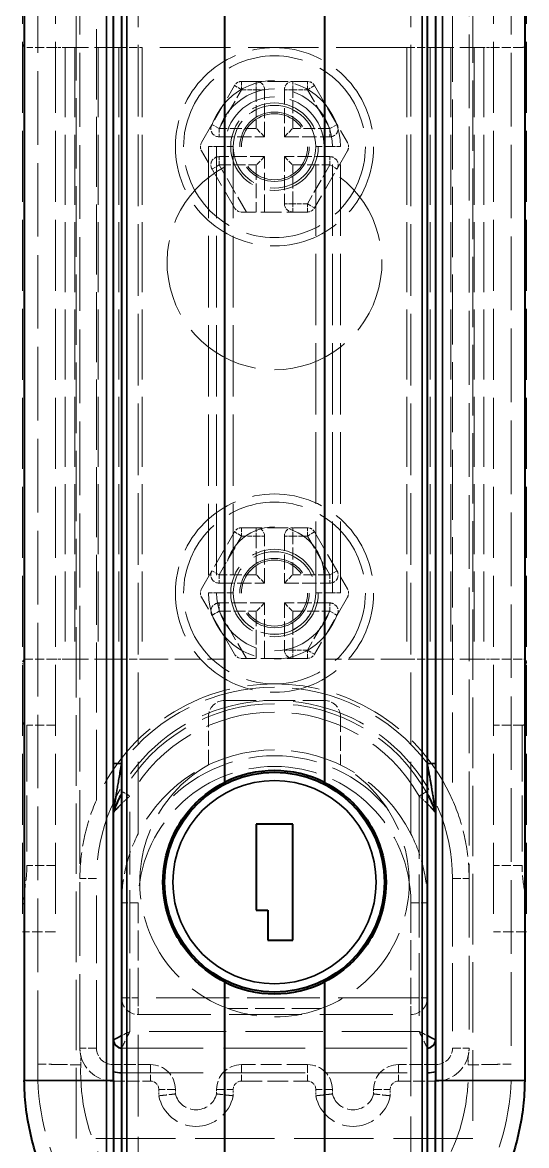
# Model space of a CAD drawing. Header units: millimetres. Extents: x 0 to 2523, y 0 to 1782.
# Drawn here: x 224 to 269.8, y 1453 to 1554.9 of the extents above; entities that cross this region are included whole.
import ezdxf

# ---------------------------------------------------------------- set-up
doc = ezdxf.new("R2010")
doc.units = ezdxf.units.MM
doc.header["$LTSCALE"] = 3
doc.linetypes.add('DASHED', pattern=[0.2067, 0.1654, -0.0413])
for name, color, linetype, lineweight in [('가려진 것(ISO)', 2, 'DASHED', 18), ('가려진 좁은 것(ISO)', 2, 'DASHED', 18), ('가시적인 것(ISO)', 3, 'Continuous', 40), ('가시적인 좁은 것(ISO)', 3, 'Continuous', 35)]:
    doc.layers.add(name, color=color, linetype=linetype, lineweight=lineweight)

msp = doc.modelspace()

# ---------------------------------------------------------------- linework, layer by layer
at = {"layer": '가려진 것(ISO)', "ltscale": 12.901145}
for p, q in [((228.904, 1453.6142), (228.904, 1597.6142)), ((264.904, 1597.6142), (264.904, 1453.6142)), ((258.904, 1552.6142), (234.904, 1552.6142))]:
    msp.add_line(p, q, dxfattribs=at)
at = {"layer": '가려진 것(ISO)', "ltscale": 13.453591}
for p, q in [((225.424, 1460.3562), (225.424, 1593.8373)), ((268.384, 1593.8373), (268.384, 1460.3562))]:
    msp.add_line(p, q, dxfattribs=at)
at = {"layer": '가려진 것(ISO)', "ltscale": 13.48312}
for p, q in [((229.244, 1461.8118), (229.244, 1578.8642)), ((264.5639, 1578.8642), (264.5639, 1461.8118))]:
    msp.add_line(p, q, dxfattribs=at)
at = {"layer": '가려진 것(ISO)', "ltscale": 13.025194}
for p, q in [((224.029, 1577.3642), (224.029, 1472.3642)), ((227.029, 1577.3642), (227.029, 1472.3642)), ((266.779, 1577.3642), (266.779, 1472.3642)), ((269.779, 1577.3642), (269.779, 1472.3642))]:
    msp.add_line(p, q, dxfattribs=at)
at = {"layer": '가려진 것(ISO)', "ltscale": 1.649416}
for p, q in [((227.029, 1552.6142), (224.4309, 1552.6142)), ((269.377, 1552.6142), (266.779, 1552.6142)), ((227.029, 1497.1142), (224.4309, 1497.1142)), ((269.377, 1497.1142), (266.779, 1497.1142)), ((227.029, 1491.1142), (224.4309, 1491.1142)), ((269.377, 1491.1142), (266.779, 1491.1142))]:
    msp.add_line(p, q, dxfattribs=at)
at = {"layer": '가려진 것(ISO)', "ltscale": 0.547531}
for p, q in [((227.8915, 1552.6142), (227.029, 1552.6142)), ((266.779, 1552.6142), (265.9164, 1552.6142)), ((227.8915, 1497.1142), (227.029, 1497.1142)), ((266.779, 1497.1142), (265.9164, 1497.1142))]:
    msp.add_line(p, q, dxfattribs=at)
at = {"layer": '가려진 것(ISO)', "ltscale": 12.785956}
for p, q in [((227.8915, 1552.6142), (227.8915, 1497.1142)), ((265.9164, 1552.6142), (265.9164, 1497.1142))]:
    msp.add_line(p, q, dxfattribs=at)
at = {"layer": '가려진 것(ISO)', "ltscale": 4.410877}
for p, q in [((232.7665, 1552.6142), (227.8915, 1552.6142)), ((265.9164, 1552.6142), (261.0414, 1552.6142)), ((232.7665, 1497.1142), (227.8915, 1497.1142)), ((265.9164, 1497.1142), (261.0414, 1497.1142))]:
    msp.add_line(p, q, dxfattribs=at)
at = {"layer": '가려진 것(ISO)', "ltscale": 1.510385}
for p, q in [((232.7665, 1552.6142), (234.904, 1552.6142)), ((258.904, 1552.6142), (261.0414, 1552.6142)), ((232.7665, 1497.1142), (234.904, 1497.1142)), ((258.904, 1497.1142), (261.0414, 1497.1142))]:
    msp.add_line(p, q, dxfattribs=at)
at = {"layer": '가려진 것(ISO)', "ltscale": 3.793786}
for p, q in [((240.2789, 1543.9742), (243.2667, 1549.1492)), ((243.9162, 1549.5242), (249.8917, 1549.5242)), ((250.5413, 1549.1492), (253.5291, 1543.9742)), ((243.2667, 1538.0492), (240.2789, 1543.2242)), ((253.5291, 1543.2242), (250.5413, 1538.0492)), ((249.8917, 1537.6742), (243.9162, 1537.6742)), ((240.2789, 1503.4742), (243.2667, 1508.6492)), ((243.9162, 1509.0242), (249.8917, 1509.0242)), ((250.5413, 1508.6492), (253.5291, 1503.4742)), ((243.2667, 1497.5492), (240.2789, 1502.7242)), ((253.5291, 1502.7242), (250.5413, 1497.5492)), ((249.8917, 1497.1742), (243.9162, 1497.1742))]:
    msp.add_line(p, q, dxfattribs=at)
at = {"layer": '가려진 것(ISO)', "ltscale": 2.714093}
for p, q in [((246.004, 1544.4992), (246.004, 1548.7742)), ((247.804, 1548.7742), (247.804, 1544.4992)), ((247.804, 1542.6992), (247.804, 1538.4242)), ((246.004, 1503.9992), (246.004, 1508.2742)), ((247.804, 1508.2742), (247.804, 1503.9992)), ((247.804, 1502.1992), (247.804, 1497.9242))]:
    msp.add_line(p, q, dxfattribs=at)
at = {"layer": '가려진 것(ISO)', "ltscale": 0.90944}
for p, q in [((246.004, 1544.4992), (245.254, 1545.2492)), ((247.804, 1544.4992), (248.554, 1545.2492)), ((246.004, 1542.6992), (245.254, 1541.9492)), ((247.804, 1542.6992), (248.554, 1541.9492)), ((246.004, 1503.9992), (245.254, 1504.7492)), ((247.804, 1503.9992), (248.554, 1504.7492)), ((246.004, 1502.1992), (245.254, 1501.4492)), ((247.804, 1502.1992), (248.554, 1501.4492))]:
    msp.add_line(p, q, dxfattribs=at)
at = {"layer": '가려진 것(ISO)', "ltscale": 2.617555}
for p, q in [((241.881, 1544.4992), (246.004, 1544.4992)), ((247.804, 1544.4992), (251.9269, 1544.4992)), ((246.004, 1542.6992), (241.881, 1542.6992)), ((251.9269, 1542.6992), (247.804, 1542.6992)), ((241.881, 1503.9992), (246.004, 1503.9992)), ((247.804, 1503.9992), (251.9269, 1503.9992)), ((246.004, 1502.1992), (241.881, 1502.1992)), ((251.9269, 1502.1992), (247.804, 1502.1992))]:
    msp.add_line(p, q, dxfattribs=at)
at = {"layer": '가려진 것(ISO)', "ltscale": 13.062409}
for p, q in [((241.654, 1543.6063), (241.654, 1503.1063)), ((252.154, 1503.1063), (252.154, 1543.6063))]:
    msp.add_line(p, q, dxfattribs=at)
at = {"layer": '가려진 것(ISO)', "ltscale": 1.17483}
for p, q in [((242.404, 1541.7636), (242.404, 1543.6142)), ((251.404, 1543.6142), (251.404, 1541.7636))]:
    msp.add_line(p, q, dxfattribs=at)
at = {"layer": '가려진 것(ISO)', "ltscale": 3.190267}
for p, q in [((246.004, 1537.6742), (246.004, 1542.6992)), ((246.004, 1497.1742), (246.004, 1502.1992))]:
    msp.add_line(p, q, dxfattribs=at)
at = {"layer": '가려진 것(ISO)', "ltscale": 4.761642}
for p, q in [((242.404, 1497.1142), (242.404, 1504.6142)), ((251.404, 1504.6142), (251.404, 1497.1142)), ((234.904, 1497.1142), (242.404, 1497.1142)), ((258.904, 1497.1142), (251.404, 1497.1142))]:
    msp.add_line(p, q, dxfattribs=at)
at = {"layer": '가려진 것(ISO)', "ltscale": 5.71399}
msp.add_line((242.404, 1493.3642), (251.404, 1493.3642), dxfattribs=at)
at = {"layer": '가려진 것(ISO)', "ltscale": 10.2806}
for p, q in [((224.4309, 1491.1142), (224.4309, 1478.3642)), ((269.377, 1491.1142), (269.377, 1478.3642))]:
    msp.add_line(p, q, dxfattribs=at)
at = {"layer": '가려진 것(ISO)', "ltscale": 2.760872}
for p, q in [((240.904, 1487.5155), (240.904, 1491.8642)), ((252.904, 1491.8642), (252.904, 1487.5155))]:
    msp.add_line(p, q, dxfattribs=at)
at = {"layer": '가려진 것(ISO)', "ltscale": 1.904597}
for p, q in [((227.029, 1472.3642), (224.029, 1472.3642)), ((269.779, 1472.3642), (266.779, 1472.3642))]:
    msp.add_line(p, q, dxfattribs=at)
at = {"layer": '가려진 것(ISO)', "ltscale": 13.304306}
msp.add_line((234.529, 1464.8642), (259.279, 1464.8642), dxfattribs=at)
at = {"layer": '가려진 것(ISO)', "ltscale": 14.916949}
msp.add_line((233.029, 1461.8126), (260.779, 1461.8126), dxfattribs=at)
at = {"layer": '가려진 것(ISO)', "ltscale": 0.531622}
for p, q in [((229.324, 1460.2863), (229.324, 1461.1238)), ((264.484, 1461.1238), (264.484, 1460.2863))]:
    msp.add_line(p, q, dxfattribs=at)
at = {"layer": '가려진 것(ISO)', "ltscale": 2.164878}
for p, q in [((232.244, 1458.8118), (235.654, 1458.8118)), ((258.154, 1458.8118), (261.5639, 1458.8118))]:
    msp.add_line(p, q, dxfattribs=at)
at = {"layer": '가려진 것(ISO)', "ltscale": 3.809293}
msp.add_line((243.904, 1458.8118), (249.904, 1458.8118), dxfattribs=at)
at = {"layer": '가려진 것(ISO)', "ltscale": 0.366845}
for p, q in [((236.404, 1458.0618), (236.404, 1457.4839)), ((243.154, 1457.4839), (243.154, 1458.0618)), ((250.654, 1458.0618), (250.654, 1457.4839)), ((257.404, 1457.4839), (257.404, 1458.0618))]:
    msp.add_line(p, q, dxfattribs=at)
at = {"layer": '가려진 것(ISO)', "ltscale": 14.513788}
msp.add_line((264.904, 1453.6142), (228.904, 1453.6142), dxfattribs=at)
at = {"layer": '가려진 것(ISO)', "ltscale": 13.027546}
for centre in [(246.904, 1543.5992), (246.904, 1503.0992)]:
    msp.add_circle(centre, 9, dxfattribs=at)
at = {"layer": '가려진 것(ISO)', "ltscale": 13.42561}
for centre in [(246.904, 1543.5992), (246.904, 1503.0992)]:
    msp.add_circle(centre, 3.975, dxfattribs=at)
at = {"layer": '가려진 것(ISO)', "ltscale": 12.665669}
for centre in [(246.904, 1543.5992), (246.904, 1503.0992)]:
    msp.add_circle(centre, 3.75, dxfattribs=at)
at = {"layer": '가려진 것(ISO)', "ltscale": 15.958743}
for centre in [(246.904, 1543.5992), (246.904, 1503.0992)]:
    msp.add_circle(centre, 3.15, dxfattribs=at)
at = {"layer": '가려진 것(ISO)', "ltscale": 0.498548}
for centre, start, end in [((243.9162, 1548.7742), 90, 150), ((249.8917, 1548.7742), 30, 90), ((240.9284, 1543.5992), 150, 210), ((252.8795, 1543.5992), 330, 30), ((243.9162, 1538.4242), 210, 270), ((249.8917, 1538.4242), 270, 330), ((243.9162, 1508.2742), 90, 150), ((249.8917, 1508.2742), 30, 90), ((240.9284, 1503.0992), 150, 210), ((252.8795, 1503.0992), 330, 30), ((243.9162, 1497.9242), 210, 270), ((249.8917, 1497.9242), 270, 330)]:
    msp.add_arc(centre, 0.75, start, end, dxfattribs=at)
at = {"layer": '가려진 것(ISO)', "ltscale": 0.747873}
for centre, start, end in [((245.254, 1548.7742), 0, 90), ((248.554, 1548.7742), 90, 180), ((248.554, 1538.4242), 180, 270), ((245.254, 1508.2742), 0, 90), ((248.554, 1508.2742), 90, 180), ((248.554, 1497.9242), 180, 270), ((235.654, 1458.0618), 0, 90), ((243.904, 1458.0618), 90, 180), ((249.904, 1458.0618), 0, 90), ((258.154, 1458.0618), 90, 180)]:
    msp.add_arc(centre, 0.75, start, end, dxfattribs=at)
at = {"layer": '가려진 것(ISO)', "ltscale": 13.298953}
for centre, start, end in [((246.904, 1543.6063), 0, 180), ((246.904, 1503.1063), 180, 0)]:
    msp.add_arc(centre, 5.25, start, end, dxfattribs=at)
at = {"layer": '가려진 것(ISO)', "ltscale": 11.399102}
for centre in [(246.904, 1543.6142), (246.904, 1504.6142)]:
    msp.add_arc(centre, 4.5, 0, 180, dxfattribs=at)
at = {"layer": '가려진 것(ISO)', "ltscale": 0.997197}
for centre, start, end in [((241.881, 1545.2492), 150, 270), ((251.9269, 1545.2492), 270, 30), ((241.881, 1541.9492), 90, 210), ((251.9269, 1541.9492), 330, 90), ((241.881, 1504.7492), 150, 270), ((251.9269, 1504.7492), 270, 30), ((241.881, 1501.4492), 90, 210), ((251.9269, 1501.4492), 330, 90)]:
    msp.add_arc(centre, 0.75, start, end, dxfattribs=at)
at = {"layer": '가려진 것(ISO)', "ltscale": 13.951069}
msp.add_arc((246.904, 1533.1142), 9.75, 117.486426, 62.513574, dxfattribs=at)
at = {"layer": '가려진 것(ISO)', "ltscale": 13.164933}
msp.add_arc((246.904, 1477.1964), 17.66, 23.785455, 156.214545, dxfattribs=at)
at = {"layer": '가려진 것(ISO)', "ltscale": 13.620934}
msp.add_arc((246.904, 1477.1964), 15.86, 28.973392, 151.026608, dxfattribs=at)
at = {"layer": '가려진 것(ISO)', "ltscale": 1.495845}
for centre, start, end in [((242.404, 1491.8642), 90, 180), ((251.404, 1491.8642), 0, 90)]:
    msp.add_arc(centre, 1.5, start, end, dxfattribs=at)
at = {"layer": '가려진 것(ISO)', "ltscale": 12.323392}
msp.add_arc((246.904, 1474.9892), 13.875, 26.888048, 153.111952, dxfattribs=at)
at = {"layer": '가려진 것(ISO)', "ltscale": 12.955364}
msp.add_arc((246.904, 1476.8642), 12.225, 119.393015, 60.606985, dxfattribs=at)
at = {"layer": '가려진 것(ISO)', "ltscale": 1.818979}
for centre, start, end in [((234.529, 1466.3642), 180, 270), ((259.279, 1466.3642), 270, 0)]:
    msp.add_arc(centre, 1.5, start, end, dxfattribs=at)
at = {"layer": '가려진 것(ISO)', "ltscale": 2.551056}
for centre, start, end in [((232.244, 1461.8118), 193.257874, 270), ((261.5639, 1461.8118), 270, 346.742126)]:
    msp.add_arc(centre, 3, start, end, dxfattribs=at)
at = {"layer": '가려진 것(ISO)', "ltscale": 12.361229}
msp.add_arc((246.904, 1459.6233), 21.4925, 178.045794, 1.954206, dxfattribs=at)
at = {"layer": '가려진 것(ISO)', "ltscale": 13.0382}
msp.add_arc((246.904, 1459.6233), 17.5925, 177.839996, 2.160004, dxfattribs=at)
at = {"layer": '가려진 것(ISO)', "ltscale": 6.012247}
for centre in [(239.779, 1458.1478), (254.029, 1458.1478)]:
    msp.add_arc(centre, 3.4397, 191.129914, 348.870086, dxfattribs=at)
at = {"layer": '가려진 것(ISO)', "ltscale": 1.041479}
for points, knots in [([(224.029, 1553.0161), (224.029, 1552.8904), (224.0545, 1552.7847), (224.1796, 1552.6491), (224.28, 1552.6185), (224.4108, 1552.6143), (224.4208, 1552.6142), (224.4309, 1552.6142)], [-0.306062058, -0.306062058, -0.306062058, -0.306062058, -0.255787905, -0.255787905, -0.205513751, -0.205513751, -0.201528661, -0.201528661, -0.201528661, -0.201528661]), ([(269.377, 1552.6142), (269.3872, 1552.6142), (269.3971, 1552.6143), (269.528, 1552.6185), (269.6283, 1552.6491), (269.7534, 1552.7847), (269.779, 1552.8904), (269.779, 1553.0161)], [0.201528661, 0.201528661, 0.201528661, 0.201528661, 0.205513751, 0.205513751, 0.255787905, 0.255787905, 0.306062058, 0.306062058, 0.306062058, 0.306062058]), ([(224.4309, 1497.1142), (224.3052, 1497.1142), (224.1995, 1497.0887), (224.0639, 1496.9635), (224.0333, 1496.8632), (224.0291, 1496.7323), (224.029, 1496.7224), (224.029, 1496.7123)], [-0.306062058, -0.306062058, -0.306062058, -0.306062058, -0.255787905, -0.255787905, -0.205513751, -0.205513751, -0.201528661, -0.201528661, -0.201528661, -0.201528661]), ([(269.779, 1496.7123), (269.779, 1496.8379), (269.7534, 1496.9436), (269.6283, 1497.0793), (269.528, 1497.1099), (269.3971, 1497.114), (269.3872, 1497.1141), (269.377, 1497.1142)], [0.715873412, 0.715873412, 0.715873412, 0.715873412, 0.766147565, 0.766147565, 0.816421718, 0.816421718, 0.820406809, 0.820406809, 0.820406809, 0.820406809]), ([(224.029, 1491.5161), (224.029, 1491.506), (224.0291, 1491.4961), (224.0333, 1491.3652), (224.0639, 1491.2649), (224.1995, 1491.1397), (224.3052, 1491.1142), (224.4309, 1491.1142)], [0.201528661, 0.201528661, 0.201528661, 0.201528661, 0.205513751, 0.205513751, 0.255787905, 0.255787905, 0.306062058, 0.306062058, 0.306062058, 0.306062058]), ([(269.377, 1491.1142), (269.3872, 1491.1142), (269.3971, 1491.1143), (269.528, 1491.1185), (269.6283, 1491.1491), (269.7534, 1491.2847), (269.779, 1491.3904), (269.779, 1491.5161)], [0.201528661, 0.201528661, 0.201528661, 0.201528661, 0.205513751, 0.205513751, 0.255787905, 0.255787905, 0.306062058, 0.306062058, 0.306062058, 0.306062058])]:
    msp.add_open_spline(points, degree=3, knots=knots, dxfattribs=at)
at = {"layer": '가려진 것(ISO)', "ltscale": 4.766037}
for points, knots in [([(229.244, 1477.1964), (229.244, 1478.3363), (229.3609, 1479.5797), (229.8718, 1482.028), (230.2651, 1483.2324), (230.744, 1484.3189)], [-1.433090566, -1.433090566, -1.433090566, -1.433090566, -1.195627679, -1.195627679, -0.958164791, -0.958164791, -0.958164791, -0.958164791]), ([(263.0639, 1484.3189), (263.5428, 1483.2324), (263.9361, 1482.028), (264.447, 1479.5797), (264.5639, 1478.3363), (264.5639, 1477.1964)], [-0.474925775, -0.474925775, -0.474925775, -0.474925775, -0.237462887, -0.237462887, 0, 0, 0, 0])]:
    msp.add_open_spline(points, degree=3, knots=knots, dxfattribs=at)
at = {"layer": '가려진 것(ISO)', "ltscale": 0.175755}
msp.add_open_spline([(232.2789, 1483.1888), (232.2789, 1483.2049), (232.279, 1483.2302), (232.279, 1483.2671)], degree=3, dxfattribs=at)
at = {"layer": '가려진 것(ISO)', "ltscale": 4.259145}
for points, knots in [([(233.029, 1474.9892), (233.029, 1476.0004), (233.1459, 1477.1011), (233.6557, 1479.2587), (234.0476, 1480.3148), (234.529, 1481.2641)], [0, 0, 0, 0, 0.212889647, 0.212889647, 0.425779294, 0.425779294, 0.425779294, 0.425779294]), ([(259.279, 1481.2641), (259.7604, 1480.3148), (260.1522, 1479.2587), (260.662, 1477.1011), (260.779, 1476.0004), (260.779, 1474.9892)], [0.871172608, 0.871172608, 0.871172608, 0.871172608, 1.084062255, 1.084062255, 1.296951902, 1.296951902, 1.296951902, 1.296951902])]:
    msp.add_open_spline(points, degree=3, knots=knots, dxfattribs=at)
at = {"layer": '가려진 것(ISO)', "ltscale": 2.766944}
msp.add_open_spline([(224.4309, 1478.3642), (224.4309, 1477.6373), (224.3388, 1476.8722), (224.1313, 1475.5106), (224.0293, 1474.904), (224.029, 1474.3956)], degree=3, knots=[1.22288463, 1.22288463, 1.22288463, 1.22288463, 1.368260203, 1.368260203, 1.502834072, 1.502834072, 1.502834072, 1.502834072], dxfattribs=at)
at = {"layer": '가려진 것(ISO)', "ltscale": 2.766941}
msp.add_open_spline([(269.779, 1474.3956), (269.7786, 1474.9013), (269.6779, 1475.5032), (269.4703, 1476.8632), (269.377, 1477.6326), (269.377, 1478.3642)], degree=3, knots=[-0.892712332, -0.892712332, -0.892712332, -0.892712332, -0.758975903, -0.758975903, -0.612669946, -0.612669946, -0.612669946, -0.612669946], dxfattribs=at)
at = {"layer": '가려진 것(ISO)', "ltscale": 0.623988}
msp.add_open_spline([(229.244, 1461.8118), (229.244, 1461.6926), (229.2533, 1461.553), (229.2734, 1461.3884), (229.2835, 1461.3243), (229.3, 1461.2332), (229.3085, 1461.1925), (229.3206, 1461.1378), (229.3226, 1461.1294), (229.324, 1461.1238)], degree=3, knots=[0.0623064078, 0.0623064078, 0.0623064078, 0.0623064078, 0.0861410032, 0.0861410032, 0.0992282476, 0.0992282476, 0.1119205316, 0.1119205316, 0.1246128155, 0.1246128155, 0.1246128155, 0.1246128155], dxfattribs=at)
at = {"layer": '가려진 것(ISO)', "ltscale": 0.624218}
msp.add_open_spline([(264.484, 1461.1238), (264.4846, 1461.1266), (264.4856, 1461.1307), (264.4921, 1461.1592), (264.4969, 1461.1807), (264.5084, 1461.2365), (264.5159, 1461.2755), (264.5308, 1461.3648), (264.5381, 1461.4151), (264.5566, 1461.5762), (264.5639, 1461.6976), (264.5639, 1461.8118)], degree=3, knots=[-0.190458105, -0.190458105, -0.190458105, -0.190458105, -0.1815586541, -0.1815586541, -0.1726592032, -0.1726592032, -0.1612374199, -0.1612374199, -0.1498156366, -0.1498156366, -0.12697207, -0.12697207, -0.12697207, -0.12697207], dxfattribs=at)
at = {"layer": '가려진 것(ISO)', "ltscale": 1.944749}
msp.add_open_spline([(227.374, 1460.3221), (227.1714, 1460.3257), (226.9683, 1460.3294), (226.7744, 1460.3328), (226.5805, 1460.3362), (226.3959, 1460.3394), (226.2302, 1460.3423), (226.0644, 1460.3452), (225.9175, 1460.3477), (225.7969, 1460.3498), (225.6764, 1460.3519), (225.5822, 1460.3535), (225.5192, 1460.3545), (225.4561, 1460.3556), (225.4368, 1460.356), (225.424, 1460.3562)], degree=3, knots=[0, 0, 0, 0, 0.2, 0.2, 0.2, 0.4, 0.4, 0.4, 0.6, 0.6, 0.6, 0.8, 0.8, 0.8, 1, 1, 1, 1], dxfattribs=at)
at = {"layer": '가려진 것(ISO)', "ltscale": 1.944762}
msp.add_open_spline([(229.324, 1460.2863), (229.3111, 1460.2866), (229.2919, 1460.2869), (229.2288, 1460.2881), (229.1657, 1460.2893), (229.0715, 1460.2911), (228.951, 1460.2933), (228.8304, 1460.2956), (228.6835, 1460.2983), (228.5177, 1460.3014), (228.352, 1460.3044), (228.1674, 1460.3078), (227.9735, 1460.3113), (227.7796, 1460.3148), (227.5765, 1460.3185), (227.374, 1460.3221)], degree=3, knots=[0, 0, 0, 0, 0.2, 0.2, 0.2, 0.4, 0.4, 0.4, 0.6, 0.6, 0.6, 0.8, 0.8, 0.8, 1, 1, 1, 1], dxfattribs=at)
at = {"layer": '가려진 것(ISO)', "ltscale": 1.944767}
msp.add_open_spline([(264.484, 1460.2863), (264.497, 1460.2866), (264.5166, 1460.2869), (264.5798, 1460.2881), (264.6431, 1460.2893), (264.7372, 1460.2911), (264.8568, 1460.2933), (264.9763, 1460.2955), (265.1213, 1460.2982), (265.2857, 1460.3013), (265.4501, 1460.3043), (265.6342, 1460.3077), (265.8288, 1460.3112), (266.0233, 1460.3147), (266.2284, 1460.3184), (266.434, 1460.3221)], degree=3, knots=[0, 0, 0, 0, 0.2, 0.2, 0.2, 0.4, 0.4, 0.4, 0.6, 0.6, 0.6, 0.8, 0.8, 0.8, 1, 1, 1, 1], dxfattribs=at)
at = {"layer": '가려진 것(ISO)', "ltscale": 1.944754}
msp.add_open_spline([(266.434, 1460.3221), (266.6396, 1460.3258), (266.8446, 1460.3294), (267.0391, 1460.3329), (267.2337, 1460.3363), (267.4178, 1460.3395), (267.5822, 1460.3424), (267.7467, 1460.3452), (267.8916, 1460.3477), (268.0112, 1460.3498), (268.1307, 1460.3518), (268.2248, 1460.3535), (268.2881, 1460.3545), (268.3514, 1460.3556), (268.3709, 1460.3559), (268.384, 1460.3562)], degree=3, knots=[0, 0, 0, 0, 0.2, 0.2, 0.2, 0.4, 0.4, 0.4, 0.6, 0.6, 0.6, 0.8, 0.8, 0.8, 1, 1, 1, 1], dxfattribs=at)
at = {"layer": '가려진 것(ISO)', "ltscale": 1.500681}
for points in [[(236.404, 1457.4839), (236.4137, 1457.4848), (236.4284, 1457.4862), (236.4765, 1457.491), (236.5247, 1457.4957), (236.5966, 1457.5028), (236.6887, 1457.5122), (236.7808, 1457.5216), (236.893, 1457.5332), (237.0206, 1457.5469), (237.1483, 1457.5607), (237.2915, 1457.5766), (237.4414, 1457.5941), (237.5913, 1457.6116), (237.7479, 1457.6307), (237.904, 1457.6511)], [(243.154, 1457.4839), (243.1442, 1457.4848), (243.1295, 1457.4862), (243.0814, 1457.491), (243.0333, 1457.4957), (242.9614, 1457.5028), (242.8693, 1457.5122), (242.7771, 1457.5216), (242.6649, 1457.5332), (242.5373, 1457.5469), (242.4097, 1457.5607), (242.2664, 1457.5766), (242.1165, 1457.5941), (241.9666, 1457.6116), (241.81, 1457.6307), (241.654, 1457.6511)], [(250.654, 1457.4839), (250.6637, 1457.4848), (250.6784, 1457.4862), (250.7265, 1457.491), (250.7747, 1457.4957), (250.8466, 1457.5028), (250.9387, 1457.5122), (251.0308, 1457.5216), (251.143, 1457.5332), (251.2706, 1457.5469), (251.3983, 1457.5607), (251.5415, 1457.5766), (251.6914, 1457.5941), (251.8413, 1457.6116), (251.9979, 1457.6307), (252.154, 1457.6511)], [(257.404, 1457.4839), (257.3942, 1457.4848), (257.3795, 1457.4862), (257.3314, 1457.491), (257.2833, 1457.4957), (257.2114, 1457.5028), (257.1193, 1457.5122), (257.0271, 1457.5216), (256.9149, 1457.5332), (256.7873, 1457.5469), (256.6597, 1457.5607), (256.5164, 1457.5766), (256.3665, 1457.5941), (256.2166, 1457.6116), (256.06, 1457.6307), (255.904, 1457.6511)]]:
    msp.add_open_spline(points, degree=3, knots=[0, 0, 0, 0, 0.2, 0.2, 0.2, 0.4, 0.4, 0.4, 0.6, 0.6, 0.6, 0.8, 0.8, 0.8, 1, 1, 1, 1], dxfattribs=at)
at = {"layer": '가려진 좁은 것(ISO)', "ltscale": 13.116171}
for p, q in [((234.529, 1481.2641), (234.529, 1578.8642)), ((259.279, 1481.2641), (259.279, 1578.8642))]:
    msp.add_line(p, q, dxfattribs=at)
at = {"layer": '가려진 좁은 것(ISO)', "ltscale": 12.81653}
for p, q in [((230.744, 1484.3189), (230.744, 1571.7417)), ((263.0639, 1571.7417), (263.0639, 1484.3189))]:
    msp.add_line(p, q, dxfattribs=at)
at = {"layer": '가려진 좁은 것(ISO)', "ltscale": 12.785956}
for p, q in [((228.7729, 1552.6142), (228.7729, 1497.1142)), ((230.9103, 1552.6142), (230.9103, 1497.1142)), ((232.7665, 1552.6142), (232.7665, 1497.1142)), ((234.904, 1552.6142), (234.904, 1497.1142)), ((258.904, 1552.6142), (258.904, 1497.1142)), ((261.0414, 1552.6142), (261.0414, 1497.1142)), ((262.8976, 1552.6142), (262.8976, 1497.1142)), ((265.035, 1552.6142), (265.035, 1497.1142))]:
    msp.add_line(p, q, dxfattribs=at)
at = {"layer": '가려진 좁은 것(ISO)', "ltscale": 0.747873}
for p, q in [((243.9162, 1548.7742), (243.2667, 1549.1492)), ((243.9162, 1549.5242), (243.9162, 1548.7742)), ((245.254, 1549.5242), (245.254, 1548.7742)), ((248.554, 1548.7742), (248.554, 1549.5242)), ((249.8917, 1548.7742), (249.8917, 1549.5242)), ((250.5413, 1549.1492), (249.8917, 1548.7742)), ((245.254, 1548.7742), (246.004, 1548.7742)), ((248.554, 1548.7742), (247.804, 1548.7742)), ((241.881, 1545.2492), (241.2315, 1545.6242)), ((241.881, 1545.2492), (241.881, 1544.4992)), ((252.5764, 1545.6242), (251.9269, 1545.2492)), ((251.9269, 1545.2492), (251.9269, 1544.4992)), ((240.904, 1543.6063), (241.654, 1543.6063)), ((252.904, 1543.6063), (252.154, 1543.6063)), ((241.2315, 1541.5742), (241.881, 1541.9492)), ((241.881, 1541.9492), (241.881, 1542.6992)), ((251.9269, 1541.9492), (251.9269, 1542.6992)), ((251.9269, 1541.9492), (252.5764, 1541.5742)), ((248.554, 1538.4242), (247.804, 1538.4242)), ((248.554, 1537.6742), (248.554, 1538.4242)), ((249.8917, 1538.4242), (250.5413, 1538.0492)), ((249.8917, 1537.6742), (249.8917, 1538.4242)), ((243.9162, 1508.2742), (243.2667, 1508.6492)), ((243.9162, 1509.0242), (243.9162, 1508.2742)), ((245.254, 1509.0242), (245.254, 1508.2742)), ((245.254, 1508.2742), (246.004, 1508.2742)), ((248.554, 1508.2742), (247.804, 1508.2742)), ((248.554, 1508.2742), (248.554, 1509.0242)), ((249.8917, 1508.2742), (249.8917, 1509.0242)), ((250.5413, 1508.6492), (249.8917, 1508.2742)), ((241.881, 1504.7492), (241.2315, 1505.1242)), ((241.881, 1504.7492), (241.881, 1503.9992)), ((252.5764, 1505.1242), (251.9269, 1504.7492)), ((251.9269, 1504.7492), (251.9269, 1503.9992)), ((240.904, 1503.1063), (241.654, 1503.1063)), ((241.881, 1501.4492), (241.881, 1502.1992)), ((251.9269, 1501.4492), (251.9269, 1502.1992)), ((252.904, 1503.1063), (252.154, 1503.1063)), ((241.2315, 1501.0742), (241.881, 1501.4492)), ((251.9269, 1501.4492), (252.5764, 1501.0742)), ((248.554, 1497.9242), (247.804, 1497.9242)), ((248.554, 1497.1742), (248.554, 1497.9242)), ((249.8917, 1497.9242), (250.5413, 1497.5492)), ((249.8917, 1497.1742), (249.8917, 1497.9242)), ((260.6804, 1485.0543), (260.029, 1484.6827))]:
    msp.add_line(p, q, dxfattribs=at)
at = {"layer": '가려진 좁은 것(ISO)', "ltscale": 2.584141}
for p, q in [((241.881, 1545.2492), (243.9162, 1548.7742)), ((249.8917, 1548.7742), (251.9269, 1545.2492)), ((251.9269, 1541.9492), (249.8917, 1538.4242)), ((241.881, 1504.7492), (243.9162, 1508.2742)), ((249.8917, 1508.2742), (251.9269, 1504.7492)), ((251.9269, 1501.4492), (249.8917, 1497.9242))]:
    msp.add_line(p, q, dxfattribs=at)
at = {"layer": '가려진 좁은 것(ISO)', "ltscale": 0.84926}
for p, q in [((243.9162, 1548.7742), (245.254, 1548.7742)), ((248.554, 1548.7742), (249.8917, 1548.7742)), ((249.8917, 1538.4242), (248.554, 1538.4242)), ((243.9162, 1508.2742), (245.254, 1508.2742)), ((248.554, 1508.2742), (249.8917, 1508.2742)), ((249.8917, 1497.9242), (248.554, 1497.9242))]:
    msp.add_line(p, q, dxfattribs=at)
at = {"layer": '가려진 좁은 것(ISO)', "ltscale": 2.237919}
for p, q in [((245.254, 1548.7742), (245.254, 1545.2492)), ((248.554, 1545.2492), (248.554, 1548.7742)), ((248.554, 1538.4242), (248.554, 1541.9492)), ((245.254, 1508.2742), (245.254, 1504.7492)), ((248.554, 1504.7492), (248.554, 1508.2742)), ((248.554, 1497.9242), (248.554, 1501.4492))]:
    msp.add_line(p, q, dxfattribs=at)
at = {"layer": '가려진 좁은 것(ISO)', "ltscale": 2.141381}
for p, q in [((245.254, 1545.2492), (241.881, 1545.2492)), ((251.9269, 1545.2492), (248.554, 1545.2492)), ((241.881, 1541.9492), (245.254, 1541.9492)), ((248.554, 1541.9492), (251.9269, 1541.9492)), ((245.254, 1504.7492), (241.881, 1504.7492)), ((251.9269, 1504.7492), (248.554, 1504.7492)), ((241.881, 1501.4492), (245.254, 1501.4492)), ((248.554, 1501.4492), (251.9269, 1501.4492))]:
    msp.add_line(p, q, dxfattribs=at)
at = {"layer": '가려진 좁은 것(ISO)', "ltscale": 13.062409}
for p, q in [((240.904, 1543.6063), (240.904, 1503.1063)), ((243.154, 1543.6063), (243.154, 1503.1063)), ((250.654, 1503.1063), (250.654, 1543.6063)), ((252.904, 1503.1063), (252.904, 1543.6063))]:
    msp.add_line(p, q, dxfattribs=at)
at = {"layer": '가려진 좁은 것(ISO)', "ltscale": 1.495845}
for p, q in [((241.654, 1543.6063), (243.154, 1543.6063)), ((252.154, 1543.6063), (250.654, 1543.6063)), ((241.654, 1503.1063), (243.154, 1503.1063)), ((252.154, 1503.1063), (250.654, 1503.1063)), ((230.744, 1477.1964), (229.244, 1477.1964)), ((263.0639, 1477.1964), (264.5639, 1477.1964)), ((234.529, 1474.9892), (233.029, 1474.9892)), ((259.279, 1474.9892), (260.779, 1474.9892)), ((233.029, 1466.3642), (234.529, 1466.3642)), ((234.529, 1466.3642), (234.529, 1464.8642)), ((259.279, 1466.3642), (260.779, 1466.3642)), ((259.279, 1464.8642), (259.279, 1466.3642)), ((230.744, 1461.8118), (229.244, 1461.8118)), ((263.0639, 1461.8118), (264.5639, 1461.8118)), ((232.244, 1460.3118), (232.244, 1458.8118)), ((235.654, 1460.3118), (235.654, 1458.8118)), ((243.904, 1460.3118), (243.904, 1458.8118)), ((249.904, 1460.3118), (249.904, 1458.8118)), ((258.154, 1460.3118), (258.154, 1458.8118)), ((261.5639, 1460.3118), (261.5639, 1458.8118)), ((237.904, 1458.0618), (236.404, 1458.0618)), ((241.654, 1458.0618), (243.154, 1458.0618)), ((252.154, 1458.0618), (250.654, 1458.0618)), ((255.904, 1458.0618), (257.404, 1458.0618))]:
    msp.add_line(p, q, dxfattribs=at)
at = {"layer": '가려진 좁은 것(ISO)', "ltscale": 3.13398}
for p, q in [((244.3492, 1537.6742), (241.881, 1541.9492)), ((244.3492, 1497.1742), (241.881, 1501.4492))]:
    msp.add_line(p, q, dxfattribs=at)
at = {"layer": '가려진 좁은 것(ISO)', "ltscale": 2.714093}
for p, q in [((245.254, 1541.9492), (245.254, 1537.6742)), ((245.254, 1501.4492), (245.254, 1497.1742))]:
    msp.add_line(p, q, dxfattribs=at)
at = {"layer": '가려진 좁은 것(ISO)', "ltscale": 11.487453}
for p, q in [((233.779, 1463.3126), (233.779, 1484.6827)), ((260.029, 1484.6827), (260.029, 1463.3126))]:
    msp.add_line(p, q, dxfattribs=at)
at = {"layer": '가려진 좁은 것(ISO)', "ltscale": 1.649416}
for p, q in [((227.029, 1478.3642), (224.4309, 1478.3642)), ((269.377, 1478.3642), (266.779, 1478.3642))]:
    msp.add_line(p, q, dxfattribs=at)
at = {"layer": '가려진 좁은 것(ISO)', "ltscale": 12.404889}
for p, q in [((230.744, 1461.8118), (230.744, 1477.1964)), ((263.0639, 1477.1964), (263.0639, 1461.8118))]:
    msp.add_line(p, q, dxfattribs=at)
at = {"layer": '가려진 좁은 것(ISO)', "ltscale": 5.475903}
for p, q in [((234.529, 1466.3642), (234.529, 1474.9892)), ((259.279, 1474.9892), (259.279, 1466.3642))]:
    msp.add_line(p, q, dxfattribs=at)
at = {"layer": '가려진 좁은 것(ISO)', "ltscale": 13.304306}
msp.add_line((259.279, 1466.3642), (234.529, 1466.3642), dxfattribs=at)
at = {"layer": '가려진 좁은 것(ISO)', "ltscale": 14.937107}
for p, q in [((234.529, 1446.3392), (234.529, 1464.8642)), ((259.279, 1464.8642), (259.279, 1446.3392))]:
    msp.add_line(p, q, dxfattribs=at)
at = {"layer": '가려진 좁은 것(ISO)', "ltscale": 5.362562}
msp.add_line((251.1272, 1465.3918), (242.6807, 1465.3918), dxfattribs=at)
at = {"layer": '가려진 좁은 것(ISO)', "ltscale": 14.110627}
msp.add_line((260.029, 1463.3126), (233.779, 1463.3126), dxfattribs=at)
at = {"layer": '가려진 좁은 것(ISO)', "ltscale": 2.164878}
for p, q in [((235.654, 1460.3118), (232.244, 1460.3118)), ((261.5639, 1460.3118), (258.154, 1460.3118))]:
    msp.add_line(p, q, dxfattribs=at)
at = {"layer": '가려진 좁은 것(ISO)', "ltscale": 14.916949}
msp.add_line((233.029, 1459.5626), (260.779, 1459.5626), dxfattribs=at)
at = {"layer": '가려진 좁은 것(ISO)', "ltscale": 3.809293}
msp.add_line((249.904, 1460.3118), (243.904, 1460.3118), dxfattribs=at)
at = {"layer": '가려진 좁은 것(ISO)', "ltscale": 0.260688}
for p, q in [((237.904, 1457.6511), (237.904, 1458.0618)), ((241.654, 1458.0618), (241.654, 1457.6511)), ((252.154, 1457.6511), (252.154, 1458.0618)), ((255.904, 1458.0618), (255.904, 1457.6511))]:
    msp.add_line(p, q, dxfattribs=at)
at = {"layer": '가려진 좁은 것(ISO)', "ltscale": 13.932237}
for centre in [(246.904, 1543.5992), (246.904, 1503.0992)]:
    msp.add_circle(centre, 8.25, dxfattribs=at)
at = {"layer": '가려진 좁은 것(ISO)', "ltscale": 15.198803}
for centre in [(246.904, 1543.5992), (246.904, 1503.0992)]:
    msp.add_circle(centre, 3, dxfattribs=at)
for centre, start, end in [((246.904, 1543.6063), 0, 180), ((246.904, 1503.1063), 180, 0)]:
    msp.add_arc(centre, 6, start, end, dxfattribs=at)
at = {"layer": '가려진 좁은 것(ISO)', "ltscale": 7.479626}
for centre, start, end in [((246.904, 1543.6063), 0, 180), ((246.904, 1503.1063), 180, 0)]:
    msp.add_arc(centre, 3.75, start, end, dxfattribs=at)
at = {"layer": '가려진 좁은 것(ISO)', "ltscale": 12.962598}
msp.add_arc((246.904, 1477.1964), 17.36, 36.941158, 143.058842, dxfattribs=at)
at = {"layer": '가려진 좁은 것(ISO)', "ltscale": 13.645111}
msp.add_arc((246.904, 1477.1964), 16.16, 0, 180, dxfattribs=at)
at = {"layer": '가려진 좁은 것(ISO)', "ltscale": 12.822332}
msp.add_arc((246.904, 1477.1964), 15.11, 29.699882, 150.300118, dxfattribs=at)
at = {"layer": '가려진 좁은 것(ISO)', "ltscale": 12.506118}
msp.add_arc((246.904, 1474.9892), 13.3474, 40.065232, 139.934768, dxfattribs=at)
at = {"layer": '가려진 좁은 것(ISO)', "ltscale": 12.539013}
msp.add_arc((246.904, 1474.9892), 12.375, 0, 180, dxfattribs=at)
at = {"layer": '가려진 좁은 것(ISO)', "ltscale": 1.495845}
for centre, start, end in [((232.244, 1461.8118), 180, 270), ((261.5639, 1461.8118), 270, 0)]:
    msp.add_arc(centre, 1.5, start, end, dxfattribs=at)
at = {"layer": '가려진 좁은 것(ISO)', "ltscale": 2.243818}
for centre, start, end in [((235.654, 1458.0618), 0, 90), ((243.904, 1458.0618), 90, 180), ((249.904, 1458.0618), 0, 90), ((258.154, 1458.0618), 90, 180)]:
    msp.add_arc(centre, 2.25, start, end, dxfattribs=at)
at = {"layer": '가려진 좁은 것(ISO)', "ltscale": 3.230887}
for centre in [(239.779, 1458.1478), (254.029, 1458.1478)]:
    msp.add_arc(centre, 1.9397, 194.839409, 345.160591, dxfattribs=at)
at = {"layer": '가려진 좁은 것(ISO)', "ltscale": 0.747873}
msp.add_ellipse((233.779, 1484.6827), major_axis=(-0.6515, 0.3716), ratio=0.00001, start_param=4.79838249, end_param=6.45271648, dxfattribs=at)
at = {"layer": '가려진 좁은 것(ISO)', "ltscale": 1.585355}
msp.add_ellipse((233.779, 1463.3126), major_axis=(0.75, 1.5001), ratio=0.00001, start_param=1.57051756, end_param=3.14095473, dxfattribs=at)
at = {"layer": '가려진 좁은 것(ISO)', "ltscale": 0.552545}
msp.add_ellipse((233.7791, 1463.3127), major_axis=(1.5001, 0.7501), ratio=0.00001, start_param=1.57088655, end_param=2.09444189, dxfattribs=at)
at = {"layer": '가려진 좁은 것(ISO)', "ltscale": 0.552546}
msp.add_ellipse((260.0289, 1463.3126), major_axis=(1.5001, -0.75), ratio=0.00001, start_param=4.71220377, end_param=5.23573186, dxfattribs=at)
at = {"layer": '가려진 좁은 것(ISO)', "ltscale": 1.585354}
msp.add_ellipse((260.0289, 1463.3127), major_axis=(0.7501, -1.5001), ratio=0.00001, start_param=4.71247925, end_param=6.28315024, dxfattribs=at)
at = {"layer": '가려진 좁은 것(ISO)', "ltscale": 0.667668}
for points, knots in [([(233.779, 1484.6827), (233.7048, 1484.6176), (233.6342, 1484.5546), (233.5677, 1484.4944), (233.5012, 1484.4341), (233.4388, 1484.3765), (233.3796, 1484.3212), (233.3205, 1484.266), (233.2647, 1484.2129), (233.2119, 1484.1621), (233.1591, 1484.1113), (233.1094, 1484.0628), (233.0624, 1484.0164), (233.0511, 1484.0052), (233.04, 1483.9941), (233.029, 1483.9832)], [0, 0, 0, 0, 0.066666667, 0.066666667, 0.066666667, 0.133333333, 0.133333333, 0.133333333, 0.2, 0.2, 0.2, 0.266666667, 0.266666667, 0.266666667, 0.282730684, 0.282730684, 0.282730684, 0.282730684]), ([(260.779, 1483.9832), (260.7418, 1484.0202), (260.7027, 1484.0587), (260.6615, 1484.0987), (260.6044, 1484.1544), (260.5432, 1484.2131), (260.4778, 1484.2748), (260.4123, 1484.3365), (260.3425, 1484.4013), (260.2677, 1484.4694), (260.1929, 1484.5375), (260.1131, 1484.6088), (260.029, 1484.6827)], [0.752012087, 0.752012087, 0.752012087, 0.752012087, 0.8, 0.8, 0.8, 0.866666667, 0.866666667, 0.866666667, 0.933333333, 0.933333333, 0.933333333, 1, 1, 1, 1])]:
    msp.add_open_spline(points, degree=3, knots=knots, dxfattribs=at)
at = {"layer": '가시적인 것(ISO)'}
for p, q in [((242.3695, 1591.2136), (242.3695, 1485.917)), ((251.4384, 1591.2134), (251.4384, 1485.917)), ((224.1978, 1589.9112), (224.1978, 1458.8804)), ((269.6102, 1589.9112), (269.6102, 1458.8804)), ((232.279, 1458.8688), (232.279, 1578.8642)), ((233.029, 1578.8642), (233.029, 1446.3392)), ((260.7789, 1446.3388), (260.7789, 1578.8644)), ((261.529, 1578.8642), (261.529, 1458.8709)), ((245.254, 1482.1142), (245.254, 1474.3142)), ((248.554, 1482.1142), (245.254, 1482.1142)), ((248.554, 1471.6142), (248.554, 1482.1142)), ((245.254, 1474.3142), (246.304, 1474.3142)), ((246.304, 1474.3142), (246.304, 1471.6142)), ((246.304, 1471.6142), (248.554, 1471.6142)), ((242.3695, 1467.8113), (242.3693, 1433.9898)), ((251.4384, 1467.8113), (251.4383, 1433.9901)), ((232.279, 1458.8688), (232.279, 1443.1024)), ((261.529, 1443.1024), (261.529, 1458.8709))]:
    msp.add_line(p, q, dxfattribs=at)
msp.add_circle((246.904, 1476.8642), 9.975, dxfattribs=at)
for centre, radius, start, end in [((246.904, 1476.8642), 10.125, 63.394167, 116.605833), ((246.904, 1477.1964), 15.86, 151.026608, 156.674273), ((246.904, 1477.1964), 15.86, 23.325727, 28.973392), ((233.029, 1483.1793), 0.75, 158.65078, 180), ((260.779, 1483.1793), 0.75, 0, 23.325727), ((246.904, 1476.8642), 10.125, 243.394167, 296.605833), ((233.029, 1462.5626), 0.75, 180, 270), ((260.779, 1462.5626), 0.75, 270, 0)]:
    msp.add_arc(centre, radius, start, end, dxfattribs=at)
for points, knots in [([(242.3695, 1467.8113), (241.3787, 1468.3076), (240.4814, 1468.9679), (238.8489, 1470.6003), (238.0708, 1471.7347), (237.0356, 1474.2274), (236.779, 1475.5861), (236.779, 1476.8642), (236.779, 1478.1422), (237.0356, 1479.501), (238.0708, 1481.9936), (238.8489, 1483.128), (240.4814, 1484.7605), (241.3787, 1485.4207), (242.3695, 1485.917)], [-0.72151837, -0.72151837, -0.72151837, -0.72151837, -0.5112141, -0.5112141, -0.25560705, -0.25560705, 0, 0, 0, 0.25560705, 0.25560705, 0.5112141, 0.5112141, 0.72151837, 0.72151837, 0.72151837, 0.72151837]), ([(251.4384, 1485.917), (252.4292, 1485.4207), (253.3266, 1484.7605), (254.959, 1483.128), (255.7372, 1481.9936), (256.7723, 1479.501), (257.029, 1478.1422), (257.029, 1475.5861), (256.7723, 1474.2274), (255.7372, 1471.7347), (254.959, 1470.6003), (253.3266, 1468.9679), (252.4292, 1468.3076), (251.4384, 1467.8113)], [1.32315626, 1.32315626, 1.32315626, 1.32315626, 1.53346053, 1.53346053, 1.78906758, 1.78906758, 2.04467463, 2.04467463, 2.30028168, 2.30028168, 2.55588873, 2.55588873, 2.766193, 2.766193, 2.766193, 2.766193]), ([(231.6465, 1442.2448), (230.4874, 1443.2955), (229.4396, 1444.4635), (227.6011, 1446.9967), (226.8157, 1448.3547), (225.5367, 1451.2109), (225.0471, 1452.7005), (224.5487, 1454.9923), (224.4221, 1455.7643), (224.2495, 1457.3178), (224.2034, 1458.0991), (224.1978, 1458.8804)], [-1.25220925, -1.25220925, -1.25220925, -1.25220925, -0.93896824, -0.93896824, -0.62576145, -0.62576145, -0.3126285, -0.3126285, -0.1562493, -0.1562493, -0.000001, -0.000001, -0.000001, -0.000001]), ([(269.6102, 1458.8804), (269.6045, 1458.099), (269.5584, 1457.3175), (269.3857, 1455.7636), (269.2591, 1454.9915), (268.7605, 1452.6993), (268.2707, 1451.2095), (266.9915, 1448.3533), (266.2061, 1446.9957), (264.3679, 1444.4631), (263.3203, 1443.2953), (262.1614, 1442.2448)], [-1.25078986, -1.25078986, -1.25078986, -1.25078986, -1.09468686, -1.09468686, -0.93845387, -0.93845387, -0.62561404, -0.62561404, -0.31282474, -0.31282474, -0.00000088, -0.00000088, -0.00000088, -0.00000088])]:
    msp.add_open_spline(points, degree=3, knots=knots, dxfattribs=at)
for points in [[(232.3403, 1483.4762), (232.3368, 1483.4683), (232.3336, 1483.4603), (232.3304, 1483.4523)], [(232.3403, 1483.4762), (232.3403, 1483.4762), (232.3403, 1483.4762), (232.3403, 1483.4762)]]:
    msp.add_open_spline(points, degree=3, dxfattribs=at)
at = {"layer": '가시적인 좁은 것(ISO)'}
for p, q in [((231.6465, 1458.8688), (231.6465, 1578.8642)), ((233.5162, 1578.8642), (233.5162, 1446.3392)), ((260.2918, 1446.3399), (260.2941, 1578.8638)), ((262.1614, 1578.8642), (262.1614, 1458.8688)), ((233.029, 1487.6296), (232.279, 1487.6296)), ((260.779, 1487.6296), (261.529, 1487.6296)), ((231.6465, 1458.8688), (231.6465, 1442.2448)), ((232.279, 1458.8688), (231.6465, 1458.8688)), ((262.1614, 1442.2448), (262.1614, 1458.8688))]:
    msp.add_line(p, q, dxfattribs=at)
msp.add_circle((246.904, 1476.8642), 9.225, dxfattribs=at)
for centre, start, end in [((233.029, 1462.5626), 255.522488, 270), ((260.779, 1462.5626), 270, 284.477512)]:
    msp.add_arc(centre, 3, start, end, dxfattribs=at)
for centre, major_axis, ratio, start_param, end_param in [((233.7791, 1463.3127), (1.5001, 0.7501), 0.00001, 2.09444189, 3.14155749), ((260.0289, 1463.3126), (1.5001, -0.75), 0.00001, 5.23573186, 6.28273427), ((246.904, 1458.974), (-37.6349, -0.0075), 0.00297093, 0.92312773, 1.15337229), ((261.979, 1458.8709), (-0.45, 0), 0.00509327, 6.28318334, 8.27140391), ((246.9039, 1458.974), (-37.6349, 0.0075), 0.00297093, 1.98822037, 2.21846494)]:
    msp.add_ellipse(centre, major_axis=major_axis, ratio=ratio, start_param=start_param, end_param=end_param, dxfattribs=at)
for points, knots in [([(232.3403, 1483.4762), (232.3403, 1483.4762), (232.3424, 1483.4919), (232.3471, 1483.5248), (232.3519, 1483.5576), (232.359, 1483.6079), (232.368, 1483.6712), (232.377, 1483.7345), (232.3882, 1483.8108), (232.4009, 1483.8972), (232.4136, 1483.9836), (232.428, 1484.0801), (232.4439, 1484.1848), (232.4597, 1484.2894), (232.477, 1484.4023), (232.4959, 1484.5227), (232.5147, 1484.6432), (232.5349, 1484.7713), (232.5569, 1484.9076), (232.5788, 1485.0439), (232.6024, 1485.1885), (232.6279, 1485.3418), (232.6533, 1485.4951), (232.6806, 1485.6572), (232.7098, 1485.8283), (232.739, 1485.9994), (232.7701, 1486.1796), (232.8034, 1486.3692), (232.8366, 1486.5589), (232.8719, 1486.7581), (232.9094, 1486.968), (232.947, 1487.1779), (232.9869, 1487.3986), (233.029, 1487.6296)], [0.000052641, 0.000052641, 0.000052641, 0.000052641, 0.090909091, 0.090909091, 0.090909091, 0.181818182, 0.181818182, 0.181818182, 0.272727273, 0.272727273, 0.272727273, 0.363636364, 0.363636364, 0.363636364, 0.454545455, 0.454545455, 0.454545455, 0.545454545, 0.545454545, 0.545454545, 0.636363636, 0.636363636, 0.636363636, 0.727272727, 0.727272727, 0.727272727, 0.818181818, 0.818181818, 0.818181818, 0.909090909, 0.909090909, 0.909090909, 0.999999997, 0.999999997, 0.999999997, 0.999999997]), ([(260.779, 1487.6296), (260.808, 1487.4699), (260.8359, 1487.3161), (260.8624, 1487.1687), (260.889, 1487.0213), (260.9142, 1486.8803), (260.9384, 1486.7441), (260.9626, 1486.6079), (260.9858, 1486.4764), (261.0079, 1486.3502), (261.03, 1486.2239), (261.051, 1486.1027), (261.0708, 1485.9876), (261.0907, 1485.8725), (261.1093, 1485.7634), (261.1267, 1485.6602), (261.1442, 1485.5571), (261.1604, 1485.4598), (261.1757, 1485.3678), (261.191, 1485.2759), (261.2053, 1485.1891), (261.2187, 1485.107), (261.2321, 1485.0249), (261.2446, 1484.9475), (261.2564, 1484.8743), (261.2681, 1484.801), (261.2791, 1484.732), (261.2895, 1484.6667), (261.2998, 1484.6014), (261.3094, 1484.5398), (261.3185, 1484.4814), (261.3276, 1484.4231), (261.3361, 1484.368), (261.3441, 1484.3159), (261.3521, 1484.2639), (261.3595, 1484.2148), (261.3665, 1484.1685), (261.3735, 1484.1221), (261.3801, 1484.0786), (261.3862, 1484.0379), (261.3922, 1483.9971), (261.3979, 1483.9591), (261.4031, 1483.9238), (261.4083, 1483.8886), (261.4131, 1483.8561), (261.4175, 1483.8257), (261.4219, 1483.7954), (261.426, 1483.7672), (261.43, 1483.7403), (261.4339, 1483.7133), (261.4376, 1483.6875), (261.4411, 1483.6632), (261.4446, 1483.6388), (261.4479, 1483.6159), (261.4509, 1483.5948), (261.4539, 1483.5736), (261.4566, 1483.5541), (261.4591, 1483.537), (261.4615, 1483.5199), (261.4636, 1483.5051), (261.4651, 1483.4941), (261.4667, 1483.4832), (261.4677, 1483.4762), (261.4677, 1483.4762)], [0, 0, 0, 0, 0.04761905, 0.04761905, 0.04761905, 0.0952381, 0.0952381, 0.0952381, 0.14285714, 0.14285714, 0.14285714, 0.19047619, 0.19047619, 0.19047619, 0.23809524, 0.23809524, 0.23809524, 0.28571429, 0.28571429, 0.28571429, 0.33333333, 0.33333333, 0.33333333, 0.38095238, 0.38095238, 0.38095238, 0.42857143, 0.42857143, 0.42857143, 0.47619048, 0.47619048, 0.47619048, 0.52380952, 0.52380952, 0.52380952, 0.57142857, 0.57142857, 0.57142857, 0.61904762, 0.61904762, 0.61904762, 0.66666667, 0.66666667, 0.66666667, 0.71428571, 0.71428571, 0.71428571, 0.76190476, 0.76190476, 0.76190476, 0.80952381, 0.80952381, 0.80952381, 0.85714286, 0.85714286, 0.85714286, 0.9047619, 0.9047619, 0.9047619, 0.95238095, 0.95238095, 0.95238095, 1, 1, 1, 1]), ([(233.029, 1483.9832), (232.9943, 1483.9487), (232.9612, 1483.9155), (232.9296, 1483.8834), (232.888, 1483.8413), (232.8489, 1483.8011), (232.8121, 1483.7631), (232.7754, 1483.725), (232.7411, 1483.6891), (232.7089, 1483.655), (232.6767, 1483.6209), (232.6466, 1483.5888), (232.6184, 1483.5584), (232.5902, 1483.528), (232.5638, 1483.4994), (232.5391, 1483.4723), (232.5143, 1483.4452), (232.4912, 1483.4196), (232.4696, 1483.3956), (232.448, 1483.3716), (232.4279, 1483.3491), (232.4094, 1483.3283), (232.391, 1483.3076), (232.3741, 1483.2885), (232.359, 1483.2713), (232.344, 1483.2541), (232.3307, 1483.2389), (232.3191, 1483.2256), (232.3076, 1483.2124), (232.2978, 1483.2012), (232.2906, 1483.1929), (232.2834, 1483.1846), (232.279, 1483.1792), (232.279, 1483.1793)], [0.282730684, 0.282730684, 0.282730684, 0.282730684, 0.333333333, 0.333333333, 0.333333333, 0.4, 0.4, 0.4, 0.466666667, 0.466666667, 0.466666667, 0.533333333, 0.533333333, 0.533333333, 0.6, 0.6, 0.6, 0.666666667, 0.666666667, 0.666666667, 0.733333333, 0.733333333, 0.733333333, 0.8, 0.8, 0.8, 0.866666667, 0.866666667, 0.866666667, 0.933333333, 0.933333333, 0.933333333, 1, 1, 1, 1]), ([(261.529, 1483.1793), (261.529, 1483.1793), (261.5271, 1483.1815), (261.5236, 1483.1855), (261.52, 1483.1896), (261.5149, 1483.1955), (261.5082, 1483.2033), (261.5016, 1483.211), (261.4933, 1483.2205), (261.4836, 1483.2316), (261.4739, 1483.2427), (261.4628, 1483.2555), (261.4498, 1483.2703), (261.4368, 1483.2851), (261.422, 1483.3019), (261.4048, 1483.3212), (261.3877, 1483.3405), (261.3683, 1483.3623), (261.3463, 1483.3868), (261.3243, 1483.4113), (261.2997, 1483.4384), (261.2727, 1483.4681), (261.2456, 1483.4978), (261.216, 1483.53), (261.184, 1483.5644), (261.152, 1483.5989), (261.1175, 1483.6356), (261.0803, 1483.6747), (261.0432, 1483.7139), (261.0033, 1483.7555), (260.9603, 1483.7997), (260.9173, 1483.844), (260.8712, 1483.8909), (260.8215, 1483.9407), (260.8076, 1483.9546), (260.7934, 1483.9688), (260.779, 1483.9832)], [0, 0, 0, 0, 0.066666667, 0.066666667, 0.066666667, 0.133333333, 0.133333333, 0.133333333, 0.2, 0.2, 0.2, 0.266666667, 0.266666667, 0.266666667, 0.333333333, 0.333333333, 0.333333333, 0.4, 0.4, 0.4, 0.466666667, 0.466666667, 0.466666667, 0.533333333, 0.533333333, 0.533333333, 0.6, 0.6, 0.6, 0.666666667, 0.666666667, 0.666666667, 0.733333333, 0.733333333, 0.733333333, 0.752012087, 0.752012087, 0.752012087, 0.752012087])]:
    msp.add_open_spline(points, degree=3, knots=knots, dxfattribs=at)

doc.saveas('drawing.dxf')
